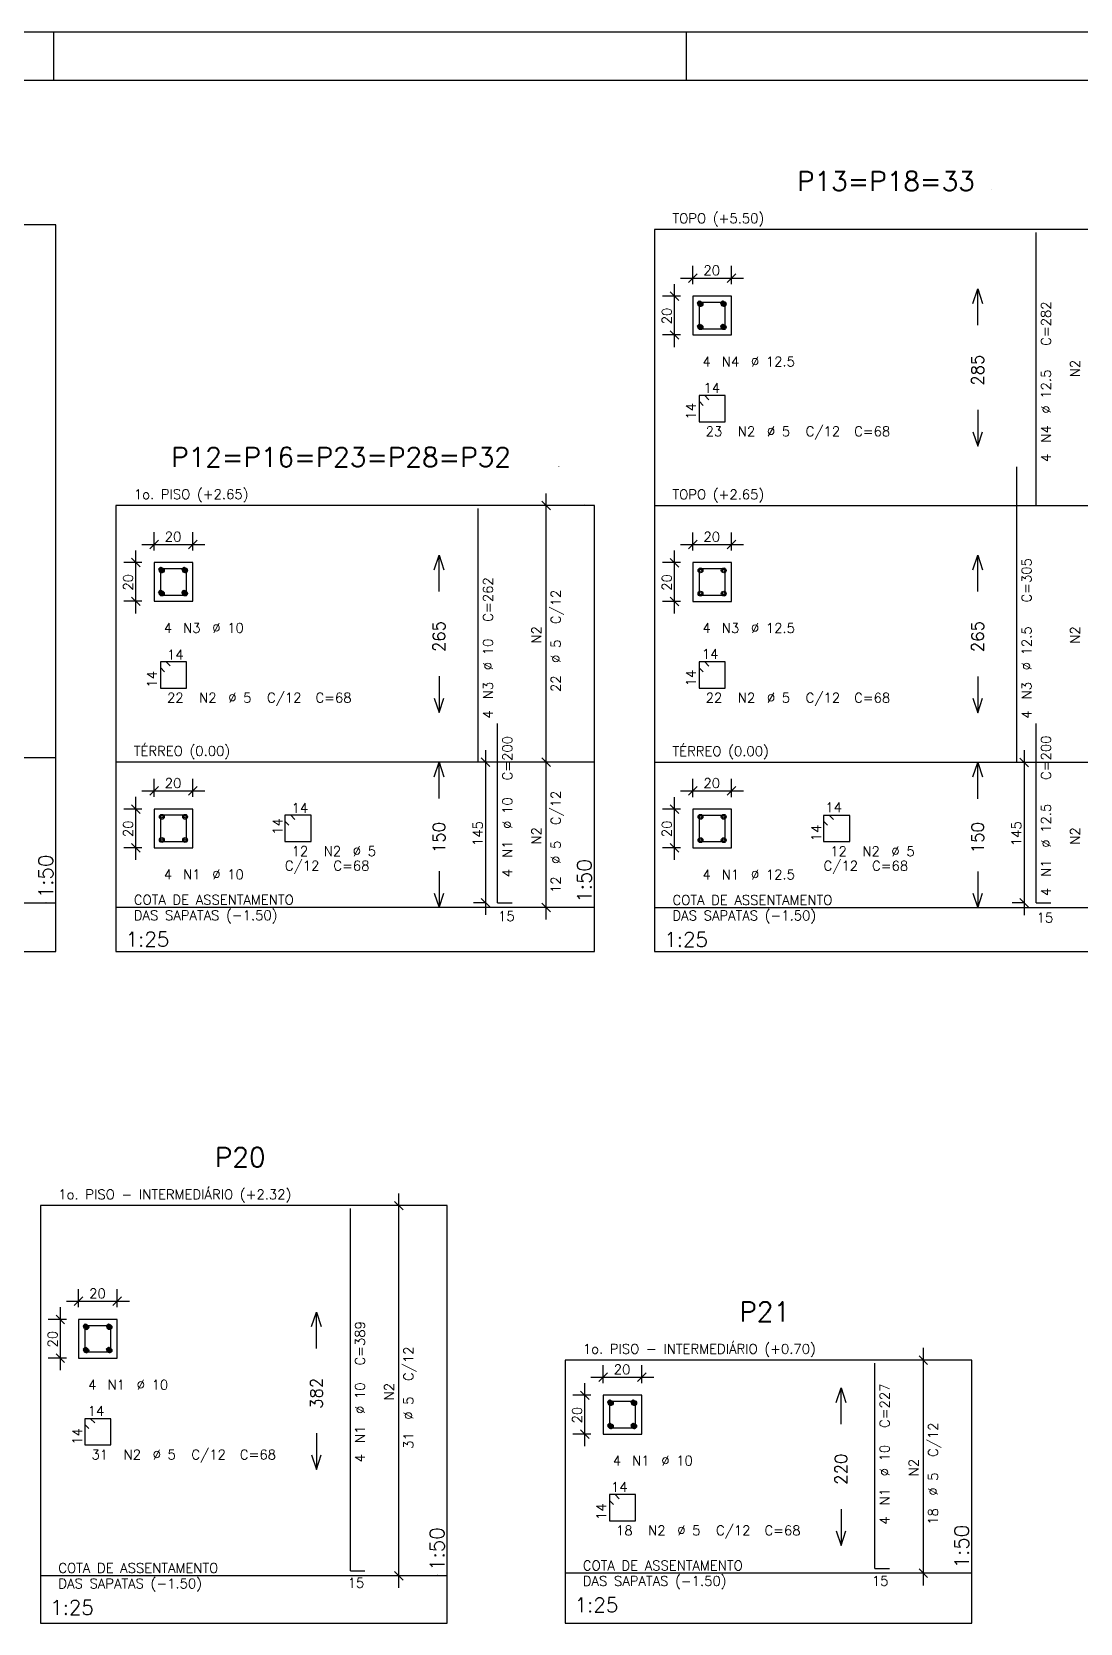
# Model space of a CAD drawing. Extents: x 797 to 1056, y -75 to 15.
# Drawn here: x 868.56 to 879.37, y -13.29 to 3.14 of the extents above; entities that cross this region are included whole.
import ezdxf

# ---------------------------------------------------------------- set-up
doc = ezdxf.new("R2010")
doc.units = 0
doc.header["$MEASUREMENT"] = 0
doc.linetypes.add('ESTILO_TQS_0001', pattern=[1, 0.7, -0.3])
for name, color, linetype in [('06', 6, 'CONTINUOUS'), ('1', 2, 'CONTINUOUS'), ('2', 4, 'CONTINUOUS'), ('3', 8, 'CONTINUOUS'), ('4', 1, 'CONTINUOUS'), ('5', 5, 'CONTINUOUS'), ('CERCADURA', 7, 'CONTINUOUS')]:
    doc.layers.add(name, color=color, linetype=linetype)
doc.styles.get("Standard").update_dxf_attribs({"font": 'ROMANS.SHX'})

msp = doc.modelspace()

# ---------------------------------------------------------------- linework, layer by layer
at = {"layer": '06'}
msp.add_line((862.26, 2.637), (902.56, 2.637), dxfattribs=at)
at = {"layer": '1', "linetype": 'Continuous'}
for p, q in [((875.422, 0.333), (875.45, 0.361)), ((875.422, 0.34), (875.443, 0.361)), ((875.424, 0.327), (875.456, 0.36)), ((875.426, 0.323), (875.461, 0.357)), ((875.429, 0.319), (875.464, 0.354)), ((875.431, 0.324), (875.459, 0.352)), ((875.431, 0.331), (875.452, 0.352)), ((875.432, 0.318), (875.465, 0.351)), ((875.433, 0.316), (875.468, 0.35)), ((875.435, 0.314), (875.469, 0.348)), ((875.438, 0.313), (875.47, 0.346)), ((875.438, 0.31), (875.473, 0.345)), ((875.442, 0.307), (875.477, 0.341)), ((875.443, 0.312), (875.472, 0.34)), ((875.447, 0.304), (875.479, 0.337)), ((875.45, 0.312), (875.472, 0.333)), ((875.452, 0.303), (875.48, 0.331)), ((875.662, 0.333), (875.69, 0.361)), ((875.662, 0.34), (875.683, 0.361)), ((875.664, 0.327), (875.696, 0.36)), ((875.666, 0.323), (875.701, 0.357)), ((875.669, 0.319), (875.704, 0.354)), ((875.671, 0.324), (875.699, 0.352)), ((875.671, 0.331), (875.692, 0.352)), ((875.672, 0.318), (875.705, 0.351)), ((875.673, 0.316), (875.708, 0.35)), ((875.675, 0.314), (875.709, 0.348)), ((875.678, 0.313), (875.71, 0.346)), ((875.678, 0.31), (875.713, 0.345)), ((875.682, 0.307), (875.717, 0.341)), ((875.683, 0.312), (875.712, 0.34)), ((875.687, 0.304), (875.719, 0.337)), ((875.69, 0.312), (875.712, 0.333)), ((875.692, 0.303), (875.72, 0.331)), ((875.459, 0.303), (875.48, 0.324)), ((875.699, 0.303), (875.72, 0.324)), ((875.422, 0.093), (875.45, 0.121)), ((875.422, 0.1), (875.443, 0.121)), ((875.424, 0.087), (875.456, 0.12)), ((875.426, 0.083), (875.461, 0.117)), ((875.429, 0.079), (875.464, 0.114)), ((875.431, 0.084), (875.459, 0.112)), ((875.431, 0.091), (875.452, 0.112)), ((875.432, 0.078), (875.465, 0.111)), ((875.433, 0.076), (875.468, 0.11)), ((875.435, 0.074), (875.469, 0.108)), ((875.438, 0.073), (875.47, 0.106)), ((875.438, 0.07), (875.473, 0.105)), ((875.442, 0.067), (875.477, 0.101)), ((875.443, 0.072), (875.472, 0.1)), ((875.447, 0.064), (875.479, 0.097)), ((875.45, 0.072), (875.472, 0.093)), ((875.452, 0.063), (875.48, 0.091)), ((875.459, 0.063), (875.48, 0.084)), ((875.662, 0.093), (875.69, 0.121)), ((875.662, 0.1), (875.683, 0.121)), ((875.664, 0.087), (875.696, 0.12)), ((875.666, 0.083), (875.701, 0.117)), ((875.669, 0.079), (875.704, 0.114)), ((875.671, 0.084), (875.699, 0.112)), ((875.671, 0.091), (875.692, 0.112)), ((875.672, 0.078), (875.705, 0.111)), ((875.673, 0.076), (875.708, 0.11)), ((875.675, 0.074), (875.709, 0.108)), ((875.678, 0.073), (875.71, 0.106)), ((875.678, 0.07), (875.713, 0.105)), ((875.682, 0.067), (875.717, 0.101)), ((875.683, 0.072), (875.712, 0.1)), ((875.687, 0.064), (875.719, 0.097)), ((875.69, 0.072), (875.712, 0.093)), ((875.692, 0.063), (875.72, 0.091)), ((875.699, 0.063), (875.72, 0.084)), ((869.864, -2.416), (869.892, -2.387)), ((869.864, -2.409), (869.885, -2.387)), ((869.866, -2.421), (869.898, -2.389)), ((869.868, -2.426), (869.903, -2.391)), ((869.871, -2.43), (869.907, -2.395)), ((869.873, -2.425), (869.901, -2.396)), ((869.873, -2.417), (869.894, -2.396)), ((869.874, -2.43), (869.907, -2.398)), ((869.875, -2.433), (869.91, -2.398)), ((869.877, -2.435), (869.912, -2.4)), ((869.88, -2.435), (869.912, -2.403)), ((869.88, -2.439), (869.915, -2.403)), ((869.884, -2.442), (869.919, -2.407)), ((869.885, -2.437), (869.914, -2.409)), ((869.889, -2.444), (869.921, -2.412)), ((869.892, -2.437), (869.914, -2.416)), ((869.894, -2.446), (869.922, -2.417)), ((869.901, -2.446), (869.922, -2.425)), ((870.104, -2.416), (870.132, -2.387)), ((870.104, -2.409), (870.125, -2.387)), ((870.106, -2.421), (870.138, -2.389)), ((870.108, -2.426), (870.143, -2.391)), ((870.111, -2.43), (870.147, -2.395)), ((870.113, -2.425), (870.141, -2.396)), ((870.113, -2.417), (870.134, -2.396)), ((870.114, -2.43), (870.147, -2.398)), ((870.115, -2.433), (870.15, -2.398)), ((870.117, -2.435), (870.152, -2.4)), ((870.12, -2.435), (870.152, -2.403)), ((870.12, -2.439), (870.155, -2.403)), ((870.124, -2.442), (870.159, -2.407)), ((870.125, -2.437), (870.154, -2.409)), ((870.129, -2.444), (870.161, -2.412)), ((870.132, -2.437), (870.154, -2.416)), ((870.134, -2.446), (870.162, -2.417)), ((870.141, -2.446), (870.162, -2.425)), ((869.864, -2.656), (869.892, -2.627)), ((869.864, -2.649), (869.885, -2.627)), ((870.104, -2.656), (870.132, -2.627)), ((870.104, -2.649), (870.125, -2.627)), ((869.866, -2.661), (869.898, -2.629)), ((869.868, -2.666), (869.903, -2.631)), ((869.871, -2.67), (869.907, -2.635)), ((869.873, -2.665), (869.901, -2.636)), ((869.873, -2.657), (869.894, -2.636)), ((869.874, -2.67), (869.907, -2.638)), ((869.875, -2.673), (869.91, -2.638)), ((869.877, -2.675), (869.912, -2.64)), ((869.88, -2.675), (869.912, -2.643)), ((869.88, -2.679), (869.915, -2.643)), ((869.884, -2.682), (869.919, -2.647)), ((869.885, -2.677), (869.914, -2.649)), ((869.889, -2.684), (869.921, -2.652)), ((869.892, -2.677), (869.914, -2.656)), ((869.894, -2.686), (869.922, -2.657)), ((869.901, -2.686), (869.922, -2.665)), ((870.106, -2.661), (870.138, -2.629)), ((870.108, -2.666), (870.143, -2.631)), ((870.111, -2.67), (870.147, -2.635)), ((870.113, -2.665), (870.141, -2.636)), ((870.113, -2.657), (870.134, -2.636)), ((870.114, -2.67), (870.147, -2.638)), ((870.115, -2.673), (870.15, -2.638)), ((870.117, -2.675), (870.152, -2.64)), ((870.12, -2.675), (870.152, -2.643)), ((870.12, -2.679), (870.155, -2.643)), ((870.124, -2.682), (870.159, -2.647)), ((870.125, -2.677), (870.154, -2.649)), ((870.129, -2.684), (870.161, -2.652)), ((870.132, -2.677), (870.154, -2.656)), ((870.134, -2.686), (870.162, -2.657)), ((870.141, -2.686), (870.162, -2.665)), ((869.085, -10.227), (869.113, -10.199)), ((869.085, -10.22), (869.106, -10.199)), ((869.086, -10.233), (869.119, -10.201)), ((869.089, -10.238), (869.123, -10.203)), ((869.092, -10.242), (869.127, -10.206)), ((869.094, -10.236), (869.122, -10.208)), ((869.094, -10.229), (869.115, -10.208)), ((869.095, -10.242), (869.128, -10.21)), ((869.096, -10.245), (869.13, -10.21)), ((869.098, -10.247), (869.132, -10.212)), ((869.1, -10.247), (869.133, -10.215)), ((869.101, -10.25), (869.136, -10.215)), ((869.105, -10.254), (869.139, -10.219)), ((869.106, -10.249), (869.134, -10.22)), ((869.109, -10.256), (869.142, -10.224)), ((869.113, -10.249), (869.134, -10.227)), ((869.115, -10.258), (869.143, -10.229)), ((869.122, -10.258), (869.143, -10.236)), ((869.325, -10.227), (869.353, -10.199)), ((869.325, -10.22), (869.346, -10.199)), ((869.326, -10.233), (869.359, -10.201)), ((869.329, -10.238), (869.363, -10.203)), ((869.332, -10.242), (869.367, -10.206)), ((869.334, -10.236), (869.362, -10.208)), ((869.334, -10.229), (869.355, -10.208)), ((869.335, -10.242), (869.368, -10.21)), ((869.336, -10.245), (869.37, -10.21)), ((869.338, -10.247), (869.372, -10.212)), ((869.34, -10.247), (869.373, -10.215)), ((869.341, -10.25), (869.376, -10.215)), ((869.345, -10.254), (869.379, -10.219)), ((869.346, -10.249), (869.374, -10.22)), ((869.349, -10.256), (869.382, -10.224)), ((869.353, -10.249), (869.374, -10.227)), ((869.355, -10.258), (869.383, -10.229)), ((869.362, -10.258), (869.383, -10.236)), ((869.085, -10.467), (869.113, -10.439)), ((869.085, -10.46), (869.106, -10.439)), ((869.086, -10.473), (869.119, -10.441)), ((869.089, -10.478), (869.123, -10.443)), ((869.092, -10.482), (869.127, -10.446)), ((869.094, -10.476), (869.122, -10.448)), ((869.094, -10.469), (869.115, -10.448)), ((869.095, -10.482), (869.128, -10.45)), ((869.096, -10.485), (869.13, -10.45)), ((869.098, -10.487), (869.132, -10.452)), ((869.1, -10.487), (869.133, -10.455)), ((869.101, -10.49), (869.136, -10.455)), ((869.105, -10.494), (869.139, -10.459)), ((869.106, -10.489), (869.134, -10.46)), ((869.109, -10.496), (869.142, -10.464)), ((869.113, -10.489), (869.134, -10.467)), ((869.115, -10.498), (869.143, -10.469)), ((869.122, -10.498), (869.143, -10.476)), ((869.325, -10.467), (869.353, -10.439)), ((869.325, -10.46), (869.346, -10.439)), ((869.326, -10.473), (869.359, -10.441)), ((869.329, -10.478), (869.363, -10.443)), ((869.332, -10.482), (869.367, -10.446)), ((869.334, -10.476), (869.362, -10.448)), ((869.334, -10.469), (869.355, -10.448)), ((869.335, -10.482), (869.368, -10.45)), ((869.336, -10.485), (869.37, -10.45)), ((869.338, -10.487), (869.372, -10.452)), ((869.34, -10.487), (869.373, -10.455)), ((869.341, -10.49), (869.376, -10.455)), ((869.345, -10.494), (869.379, -10.459)), ((869.346, -10.489), (869.374, -10.46)), ((869.349, -10.496), (869.382, -10.464)), ((869.353, -10.489), (869.374, -10.467)), ((869.355, -10.498), (869.383, -10.469)), ((869.362, -10.498), (869.383, -10.476)), ((874.497, -11.011), (874.525, -10.983)), ((874.497, -11.004), (874.518, -10.983)), ((874.498, -11.017), (874.531, -10.984)), ((874.501, -11.021), (874.536, -10.987)), ((874.504, -11.025), (874.539, -10.99)), ((874.506, -11.02), (874.534, -10.992)), ((874.506, -11.013), (874.527, -10.992)), ((874.507, -11.026), (874.54, -10.993)), ((874.508, -11.028), (874.543, -10.994)), ((874.51, -11.03), (874.544, -10.996)), ((874.513, -11.031), (874.545, -10.998)), ((874.513, -11.034), (874.548, -10.999)), ((874.517, -11.037), (874.551, -11.003)), ((874.518, -11.032), (874.547, -11.004)), ((874.737, -11.011), (874.765, -10.983)), ((874.737, -11.004), (874.758, -10.983)), ((874.738, -11.017), (874.771, -10.984)), ((874.741, -11.021), (874.776, -10.987)), ((874.744, -11.025), (874.779, -10.99)), ((874.746, -11.02), (874.774, -10.992)), ((874.746, -11.013), (874.767, -10.992)), ((874.747, -11.026), (874.78, -10.993)), ((874.748, -11.028), (874.783, -10.994)), ((874.75, -11.03), (874.784, -10.996)), ((874.753, -11.031), (874.785, -10.998)), ((874.753, -11.034), (874.788, -10.999)), ((874.757, -11.037), (874.791, -11.003)), ((874.758, -11.032), (874.787, -11.004)), ((874.521, -11.04), (874.554, -11.007)), ((874.525, -11.032), (874.547, -11.011)), ((874.527, -11.041), (874.555, -11.013)), ((874.534, -11.041), (874.555, -11.02)), ((874.761, -11.04), (874.794, -11.007)), ((874.765, -11.032), (874.787, -11.011)), ((874.767, -11.041), (874.795, -11.013)), ((874.774, -11.041), (874.795, -11.02)), ((874.497, -11.251), (874.525, -11.223)), ((874.497, -11.244), (874.518, -11.223)), ((874.498, -11.257), (874.531, -11.224)), ((874.501, -11.261), (874.536, -11.227)), ((874.504, -11.265), (874.539, -11.23)), ((874.506, -11.26), (874.534, -11.232)), ((874.506, -11.253), (874.527, -11.232)), ((874.507, -11.266), (874.54, -11.233)), ((874.508, -11.268), (874.543, -11.234)), ((874.51, -11.27), (874.544, -11.236)), ((874.513, -11.271), (874.545, -11.238)), ((874.513, -11.274), (874.548, -11.239)), ((874.517, -11.277), (874.551, -11.243)), ((874.518, -11.272), (874.547, -11.244)), ((874.521, -11.28), (874.554, -11.247)), ((874.525, -11.272), (874.547, -11.251)), ((874.527, -11.281), (874.555, -11.253)), ((874.534, -11.281), (874.555, -11.26)), ((874.737, -11.251), (874.765, -11.223)), ((874.737, -11.244), (874.758, -11.223)), ((874.738, -11.257), (874.771, -11.224)), ((874.741, -11.261), (874.776, -11.227)), ((874.744, -11.265), (874.779, -11.23)), ((874.746, -11.26), (874.774, -11.232)), ((874.746, -11.253), (874.767, -11.232)), ((874.747, -11.266), (874.78, -11.233)), ((874.748, -11.268), (874.783, -11.234)), ((874.75, -11.27), (874.784, -11.236)), ((874.753, -11.271), (874.785, -11.238)), ((874.753, -11.274), (874.788, -11.239)), ((874.757, -11.277), (874.791, -11.243)), ((874.758, -11.272), (874.787, -11.244)), ((874.761, -11.28), (874.794, -11.247)), ((874.765, -11.272), (874.787, -11.251)), ((874.767, -11.281), (874.795, -11.253)), ((874.774, -11.281), (874.795, -11.26))]:
    msp.add_line(p, q, dxfattribs=at)
for points in [[(875.376, 0.008), (875.776, 0.008), (875.776, 0.408), (875.376, 0.408), (875.376, 0.008)], [(869.818, -2.741), (870.218, -2.741), (870.218, -2.341), (869.818, -2.341), (869.818, -2.741)], [(875.376, -2.742), (875.776, -2.742), (875.776, -2.342), (875.376, -2.342), (875.376, -2.742)], [(869.818, -5.285), (870.218, -5.285), (870.218, -4.885), (869.818, -4.885), (869.818, -5.285)], [(875.376, -5.286), (875.776, -5.286), (875.776, -4.886), (875.376, -4.886), (875.376, -5.286)], [(869.038, -10.553), (869.438, -10.553), (869.438, -10.153), (869.038, -10.153), (869.038, -10.553)], [(874.451, -11.336), (874.851, -11.336), (874.851, -10.936), (874.451, -10.936), (874.451, -11.336)]]:
    msp.add_lwpolyline(points, dxfattribs=at)
at = {"layer": '1', "linetype": 'ESTILO_TQS_0001'}
for points in [[(878.266, 0.334), (878.316, 0.484), (878.366, 0.334)], [(878.316, 0.109), (878.316, 0.484)], [(878.316, -0.766), (878.316, -1.141)], [(878.266, -0.991), (878.316, -1.141), (878.366, -0.991)], [(872.708, -2.415), (872.758, -2.265), (872.808, -2.415)], [(872.758, -2.64), (872.758, -2.265)], [(878.266, -2.416), (878.316, -2.266), (878.366, -2.416)], [(878.316, -2.641), (878.316, -2.266)], [(872.758, -3.515), (872.758, -3.89)], [(878.316, -3.516), (878.316, -3.891)], [(872.708, -3.74), (872.758, -3.89), (872.808, -3.74)], [(878.266, -3.741), (878.316, -3.891), (878.366, -3.741)], [(872.708, -4.552), (872.758, -4.402), (872.808, -4.552)], [(872.758, -4.777), (872.758, -4.402)], [(878.266, -4.554), (878.316, -4.404), (878.366, -4.554)], [(878.316, -4.779), (878.316, -4.404)], [(872.758, -5.527), (872.758, -5.902)], [(878.316, -5.529), (878.316, -5.904)], [(872.708, -5.752), (872.758, -5.902), (872.808, -5.752)], [(878.266, -5.754), (878.316, -5.904), (878.366, -5.754)], [(871.443, -10.227), (871.493, -10.077), (871.543, -10.227)], [(871.493, -10.452), (871.493, -10.077)], [(876.856, -11.01), (876.906, -10.86), (876.956, -11.01)], [(876.906, -11.235), (876.906, -10.86)], [(871.493, -11.327), (871.493, -11.702)], [(871.443, -11.552), (871.493, -11.702), (871.543, -11.552)], [(876.906, -12.11), (876.906, -12.485)], [(876.856, -12.335), (876.906, -12.485), (876.956, -12.335)]]:
    msp.add_lwpolyline(points, dxfattribs=at)
at = {"layer": '1', "linetype": 'Continuous'}
for centre, radius in [((875.456, 0.328), 0.025), ((875.456, 0.328), 0.0125), ((875.696, 0.328), 0.025), ((875.696, 0.328), 0.0125), ((875.456, 0.088), 0.025), ((875.456, 0.088), 0.0125), ((875.696, 0.088), 0.025), ((875.696, 0.088), 0.0125), ((869.898, -2.421), 0.025), ((869.898, -2.421), 0.0125), ((870.138, -2.421), 0.025), ((870.138, -2.421), 0.0125), ((875.456, -2.422), 0.025), ((875.456, -2.422), 0.0125), ((875.696, -2.422), 0.025), ((875.696, -2.422), 0.0125), ((869.898, -2.661), 0.025), ((869.898, -2.661), 0.0125), ((870.138, -2.661), 0.025), ((870.138, -2.661), 0.0125), ((875.456, -2.662), 0.025), ((875.456, -2.662), 0.0125), ((875.696, -2.662), 0.025), ((875.696, -2.662), 0.0125), ((869.898, -4.965), 0.025), ((869.898, -4.965), 0.0125), ((870.138, -4.965), 0.025), ((870.138, -4.965), 0.0125), ((875.456, -4.966), 0.025), ((875.456, -4.966), 0.0125), ((875.696, -4.966), 0.025), ((875.696, -4.966), 0.0125), ((869.898, -5.205), 0.025), ((869.898, -5.205), 0.0125), ((870.138, -5.205), 0.025), ((870.138, -5.205), 0.0125), ((875.456, -5.206), 0.025), ((875.456, -5.206), 0.0125), ((875.696, -5.206), 0.025), ((875.696, -5.206), 0.0125), ((869.118, -10.233), 0.025), ((869.118, -10.233), 0.0125), ((869.358, -10.233), 0.025), ((869.358, -10.233), 0.0125), ((869.118, -10.473), 0.025), ((869.118, -10.473), 0.0125), ((869.358, -10.473), 0.025), ((869.358, -10.473), 0.0125), ((874.531, -11.016), 0.025), ((874.531, -11.016), 0.0125), ((874.771, -11.016), 0.025), ((874.771, -11.016), 0.0125), ((874.531, -11.256), 0.025), ((874.531, -11.256), 0.0125), ((874.771, -11.256), 0.025), ((874.771, -11.256), 0.0125)]:
    msp.add_circle(centre, radius, dxfattribs=at)
at = {"layer": '2', "linetype": 'Continuous'}
for p, q in [((875.376, 0.533), (875.376, 0.72)), ((875.776, 0.533), (875.776, 0.72)), ((875.188, -0.117), (875.188, 0.533)), ((875.251, 0.595), (875.901, 0.595)), ((875.331, 0.551), (875.42, 0.639)), ((875.731, 0.551), (875.82, 0.639)), ((875.251, 0.408), (875.063, 0.408)), ((875.232, 0.363), (875.144, 0.452)), ((875.376, 0.408), (875.376, 0.408)), ((875.376, 0.408), (875.376, 0.408)), ((875.776, 0.408), (875.776, 0.408)), ((875.251, 0.008), (875.063, 0.008)), ((875.232, -0.037), (875.144, 0.052)), ((875.376, 0.008), (875.376, 0.008)), ((873.863, -4.527), (873.863, -1.627)), ((873.907, -1.796), (873.819, -1.708)), ((873.863, -1.752), (873.863, -1.752)), ((869.774, -2.198), (869.862, -2.109)), ((869.818, -2.216), (869.818, -2.029)), ((870.174, -2.198), (870.262, -2.109)), ((870.218, -2.216), (870.218, -2.029)), ((875.331, -2.199), (875.42, -2.111)), ((875.376, -2.217), (875.376, -2.03)), ((875.731, -2.199), (875.82, -2.111)), ((875.776, -2.217), (875.776, -2.03)), ((869.674, -2.385), (869.586, -2.297)), ((869.63, -2.866), (869.63, -2.216)), ((869.693, -2.154), (870.343, -2.154)), ((875.232, -2.387), (875.144, -2.298)), ((875.188, -2.867), (875.188, -2.217)), ((875.251, -2.155), (875.901, -2.155)), ((869.693, -2.341), (869.505, -2.341)), ((869.818, -2.341), (869.818, -2.341)), ((869.818, -2.341), (869.818, -2.341)), ((870.218, -2.341), (870.218, -2.341)), ((875.251, -2.342), (875.063, -2.342)), ((875.376, -2.342), (875.376, -2.342)), ((875.376, -2.342), (875.376, -2.342)), ((875.776, -2.342), (875.776, -2.342)), ((869.693, -2.741), (869.505, -2.741)), ((869.674, -2.785), (869.586, -2.697)), ((869.818, -2.741), (869.818, -2.741)), ((875.251, -2.742), (875.063, -2.742)), ((875.232, -2.787), (875.144, -2.698)), ((875.376, -2.742), (875.376, -2.742)), ((873.238, -4.402), (873.113, -4.402)), ((873.194, -4.358), (873.282, -4.446)), ((873.238, -4.277), (873.238, -5.977)), ((873.363, -4.402), (873.363, -4.402)), ((873.907, -4.446), (873.819, -4.358)), ((873.907, -4.446), (873.819, -4.358)), ((873.863, -6.027), (873.863, -4.277)), ((873.863, -4.402), (873.863, -4.402)), ((873.863, -4.402), (873.863, -4.402)), ((878.796, -4.404), (878.671, -4.404)), ((878.751, -4.359), (878.84, -4.448)), ((878.796, -4.279), (878.796, -5.979)), ((878.921, -4.404), (878.921, -4.404)), ((869.818, -4.76), (869.818, -4.573)), ((870.218, -4.76), (870.218, -4.573)), ((875.376, -4.761), (875.376, -4.573)), ((875.776, -4.761), (875.776, -4.573)), ((869.63, -5.41), (869.63, -4.76)), ((869.693, -4.698), (870.343, -4.698)), ((869.774, -4.742), (869.862, -4.654)), ((870.174, -4.742), (870.262, -4.654)), ((875.188, -5.411), (875.188, -4.761)), ((875.251, -4.698), (875.901, -4.698)), ((875.331, -4.742), (875.42, -4.654)), ((875.731, -4.742), (875.82, -4.654)), ((869.693, -4.885), (869.505, -4.885)), ((869.674, -4.93), (869.586, -4.841)), ((869.818, -4.885), (869.818, -4.885)), ((869.818, -4.885), (869.818, -4.885)), ((870.218, -4.885), (870.218, -4.885)), ((875.251, -4.886), (875.063, -4.886)), ((875.232, -4.93), (875.144, -4.842)), ((875.376, -4.886), (875.376, -4.886)), ((875.376, -4.886), (875.376, -4.886)), ((875.776, -4.886), (875.776, -4.886)), ((869.674, -5.33), (869.586, -5.241)), ((875.232, -5.33), (875.144, -5.242)), ((869.693, -5.285), (869.505, -5.285)), ((869.818, -5.285), (869.818, -5.285)), ((875.251, -5.286), (875.063, -5.286)), ((875.376, -5.286), (875.376, -5.286)), ((873.238, -5.852), (873.113, -5.852)), ((873.194, -5.808), (873.282, -5.896)), ((873.363, -5.852), (873.363, -5.852)), ((873.907, -5.946), (873.819, -5.858)), ((873.863, -5.902), (873.863, -5.902)), ((878.796, -5.854), (878.671, -5.854)), ((878.751, -5.809), (878.84, -5.898)), ((878.921, -5.854), (878.921, -5.854)), ((872.343, -12.924), (872.343, -8.854)), ((872.388, -9.023), (872.299, -8.935)), ((872.343, -8.979), (872.343, -8.979)), ((869.038, -10.028), (869.038, -9.84)), ((869.438, -10.028), (869.438, -9.84)), ((868.913, -9.965), (869.563, -9.965)), ((868.994, -10.01), (869.083, -9.921)), ((869.394, -10.01), (869.483, -9.921)), ((868.913, -10.153), (868.726, -10.153)), ((868.895, -10.197), (868.807, -10.109)), ((868.851, -10.678), (868.851, -10.028)), ((869.038, -10.153), (869.038, -10.153)), ((869.038, -10.153), (869.038, -10.153)), ((869.438, -10.153), (869.438, -10.153)), ((868.895, -10.597), (868.807, -10.509)), ((877.756, -12.898), (877.756, -10.448)), ((868.913, -10.553), (868.726, -10.553)), ((869.038, -10.553), (869.038, -10.553)), ((874.451, -10.811), (874.451, -10.624)), ((874.851, -10.811), (874.851, -10.624)), ((877.8, -10.617), (877.711, -10.528)), ((877.756, -10.573), (877.756, -10.573)), ((874.263, -11.461), (874.263, -10.811)), ((874.326, -10.749), (874.976, -10.749)), ((874.406, -10.793), (874.495, -10.705)), ((874.806, -10.793), (874.895, -10.705)), ((874.326, -10.936), (874.138, -10.936)), ((874.307, -10.981), (874.219, -10.892)), ((874.451, -10.936), (874.451, -10.936)), ((874.451, -10.936), (874.451, -10.936)), ((874.851, -10.936), (874.851, -10.936)), ((874.307, -11.381), (874.219, -11.292)), ((874.326, -11.336), (874.138, -11.336)), ((874.451, -11.336), (874.451, -11.336)), ((872.388, -12.843), (872.299, -12.755)), ((872.343, -12.799), (872.343, -12.799)), ((877.8, -12.817), (877.711, -12.728)), ((877.756, -12.773), (877.756, -12.773))]:
    msp.add_line(p, q, dxfattribs=at)
for points in [[(862.47, -6.357), (868.805, -6.357), (868.805, 1.144), (862.47, 1.144), (862.47, -6.357)], [(874.983, -6.357), (879.921, -6.357), (879.921, 1.096), (874.983, 1.096), (874.983, -6.357)], [(875.441, 0.343), (875.441, 0.073), (875.711, 0.073), (875.711, 0.343), (875.441, 0.343)], [(869.425, -6.357), (874.363, -6.357), (874.363, -1.752), (869.425, -1.752), (869.425, -6.357)], [(879.921, -1.754), (874.983, -1.754)], [(869.883, -2.406), (869.883, -2.676), (870.153, -2.676), (870.153, -2.406), (869.883, -2.406)], [(875.441, -2.407), (875.441, -2.677), (875.711, -2.677), (875.711, -2.407), (875.441, -2.407)], [(868.805, -4.356), (862.47, -4.356)], [(874.363, -4.402), (869.425, -4.402)], [(879.921, -4.404), (874.983, -4.404)], [(869.883, -4.95), (869.883, -5.22), (870.153, -5.22), (870.153, -4.95), (869.883, -4.95)], [(875.441, -4.951), (875.441, -5.221), (875.711, -5.221), (875.711, -4.951), (875.441, -4.951)], [(868.805, -5.856), (862.47, -5.856)], [(874.363, -5.902), (869.425, -5.902)], [(879.921, -5.904), (874.983, -5.904)], [(868.646, -13.288), (872.843, -13.288), (872.843, -8.979), (868.646, -8.979), (868.646, -13.288)], [(869.103, -10.218), (869.103, -10.488), (869.373, -10.488), (869.373, -10.218), (869.103, -10.218)], [(874.058, -13.288), (878.256, -13.288), (878.256, -10.573), (874.058, -10.573), (874.058, -13.288)], [(874.516, -11.001), (874.516, -11.271), (874.786, -11.271), (874.786, -11.001), (874.516, -11.001)], [(872.843, -12.799), (868.646, -12.799)], [(878.256, -12.773), (874.058, -12.773)]]:
    msp.add_lwpolyline(points, dxfattribs=at)
at = {"layer": '4', "linetype": 'Continuous'}
for p, q in [((878.921, -1.754), (878.921, 1.066)), ((878.721, -4.404), (878.721, -1.354)), ((873.163, -4.402), (873.163, -1.782)), ((873.363, -5.852), (873.363, -4.002)), ((878.921, -5.854), (878.921, -4.004)), ((873.363, -5.852), (873.513, -5.852)), ((878.921, -5.854), (879.071, -5.854)), ((871.843, -12.749), (871.843, -9.009)), ((877.256, -12.723), (877.256, -10.603)), ((871.843, -12.749), (871.993, -12.749)), ((877.256, -12.723), (877.406, -12.723))]:
    msp.add_line(p, q, dxfattribs=at)
for points in [[(875.543, -0.66), (875.501, -0.617), (875.441, -0.617), (875.441, -0.887), (875.711, -0.887), (875.711, -0.617), (875.441, -0.617), (875.441, -0.677), (875.483, -0.72)], [(869.985, -3.408), (869.943, -3.366), (869.883, -3.366), (869.883, -3.636), (870.153, -3.636), (870.153, -3.366), (869.883, -3.366), (869.883, -3.426), (869.925, -3.468)], [(875.543, -3.41), (875.501, -3.367), (875.441, -3.367), (875.441, -3.637), (875.711, -3.637), (875.711, -3.367), (875.441, -3.367), (875.441, -3.427), (875.483, -3.47)], [(871.27, -4.993), (871.228, -4.95), (871.168, -4.95), (871.168, -5.22), (871.438, -5.22), (871.438, -4.95), (871.168, -4.95), (871.168, -5.01), (871.21, -5.053)], [(876.828, -4.993), (876.786, -4.951), (876.726, -4.951), (876.726, -5.221), (876.996, -5.221), (876.996, -4.951), (876.726, -4.951), (876.726, -5.011), (876.768, -5.053)], [(869.206, -11.22), (869.163, -11.178), (869.103, -11.178), (869.103, -11.448), (869.373, -11.448), (869.373, -11.178), (869.103, -11.178), (869.103, -11.238), (869.146, -11.28)], [(874.618, -12.004), (874.576, -11.961), (874.516, -11.961), (874.516, -12.231), (874.786, -12.231), (874.786, -11.961), (874.516, -11.961), (874.516, -12.021), (874.558, -12.064)]]:
    msp.add_lwpolyline(points, dxfattribs=at)
at = {"layer": 'CERCADURA'}
for p, q in [((861.01, 3.137), (903.06, 3.137)), ((868.785, 2.637), (868.785, 3.137)), ((875.31, 2.637), (875.31, 3.137)), ((875.31, 2.637), (875.31, 3.137))]:
    msp.add_line(p, q, dxfattribs=at)

# ---------------------------------------------------------------- texts
at = {"layer": '1', "linetype": 'Continuous'}
for s, height, p in [('3', 0.001, (878.459, 1.51)), ('2', 0.005, (868.7, 1.144)), (' 14 ', 0.1, (875.418, -0.589)), (' 23', 0.1, (875.441, -1.037)), ('N2', 0.1, (875.841, -1.037)), ('%%c 5', 0.1, (876.141, -1.037)), ('C/12', 0.1, (876.541, -1.037)), ('C=68', 0.1, (877.041, -1.037)), ('5', 0.001, (873.994, -1.352)), ('2', 0.005, (874.258, -1.752)), (' 14 ', 0.1, (869.883, -3.341)), (' 14 ', 0.1, (875.401, -3.335)), (' 22', 0.1, (869.883, -3.786)), ('N2', 0.1, (870.283, -3.786)), ('%%c 5', 0.1, (870.583, -3.786)), ('C/12', 0.1, (870.983, -3.786)), ('C=68', 0.1, (871.483, -3.786)), (' 22', 0.1, (875.441, -3.787)), ('N2', 0.1, (875.841, -3.787)), ('%%c 5', 0.1, (876.141, -3.787)), ('C/12', 0.1, (876.541, -3.787)), ('C=68', 0.1, (877.041, -3.787)), ('1', 0.005, (868.7, -4.356)), ('1', 0.005, (874.258, -4.402)), (' 14 ', 0.1, (871.168, -4.925)), (' 14 ', 0.1, (876.676, -4.918)), ('C/12', 0.1, (871.168, -5.52)), (' 12', 0.1, (871.168, -5.37)), ('N2', 0.1, (871.568, -5.37)), ('%%c 5', 0.1, (871.868, -5.37)), ('C/12', 0.1, (876.726, -5.521)), (' 12', 0.1, (876.726, -5.371)), ('N2', 0.1, (877.126, -5.371)), ('%%c 5', 0.1, (877.426, -5.371)), ('C=68', 0.1, (871.668, -5.52)), ('C=68', 0.1, (877.226, -5.521)), ('0', 0.005, (868.7, -5.856)), ('0', 0.005, (874.258, -5.902)), (' 15 ', 0.1, (873.299, -6.041)), (' 15 ', 0.1, (878.856, -6.056)), ('1', 0.005, (872.738, -8.979)), ('1', 0.005, (878.151, -10.573)), (' 14 ', 0.1, (869.065, -11.147)), ('C/12', 0.1, (870.203, -11.598)), (' 31', 0.1, (869.103, -11.598)), ('N2', 0.1, (869.503, -11.598)), ('%%c 5', 0.1, (869.803, -11.598)), ('C=68', 0.1, (870.703, -11.598)), (' 14 ', 0.1, (874.465, -11.933)), (' 18', 0.1, (874.516, -12.381)), ('N2', 0.1, (874.916, -12.381)), ('%%c 5', 0.1, (875.216, -12.381)), ('C/12', 0.1, (875.616, -12.381)), ('C=68', 0.1, (876.116, -12.381)), ('0', 0.005, (872.738, -12.799)), (' 15 ', 0.1, (877.155, -12.902)), ('0', 0.005, (878.151, -12.773)), (' 15 ', 0.1, (871.747, -12.922))]:
    msp.add_text(s, height=height, dxfattribs=at).set_placement(p)
for s, p in [('C=282', (879.071, -0.104)), ('%%c 12.5', (879.071, -0.804)), (' 14 ', (875.407, -0.934)), ('N4', (879.071, -1.104)), ('4', (879.071, -1.304)), ('C=305', (878.871, -2.754)), ('C=262', (873.313, -2.952)), ('%%c 12.5', (878.871, -3.454)), ('%%c 10', (873.313, -3.452)), (' 14 ', (869.847, -3.701)), ('N3', (873.313, -3.752)), (' 14 ', (875.407, -3.688)), ('N3', (878.871, -3.754)), ('4', (873.313, -3.952)), ('4', (878.871, -3.954)), ('C=200', (873.513, -4.59)), ('C=200', (879.071, -4.585)), ('%%c 10', (873.513, -5.09)), ('%%c 12.5', (879.071, -5.285)), (' 14 ', (871.143, -5.22)), (' 14 ', (876.701, -5.287)), ('N1', (873.513, -5.39)), ('4', (873.513, -5.59)), ('N1', (879.071, -5.585)), ('4', (879.071, -5.785)), ('C=389', (871.993, -10.629)), ('%%c 10', (871.993, -11.129)), ('C=227', (877.406, -11.273)), (' 14 ', (869.076, -11.516)), ('N1', (871.993, -11.429)), ('%%c 10', (877.406, -11.773)), ('4', (871.993, -11.629)), ('N1', (877.406, -12.073)), (' 14 ', (874.483, -12.292)), ('4', (877.406, -12.273))]:
    msp.add_text(s, height=0.1, rotation=90, dxfattribs=at).set_placement(p)
at = {"layer": '1', "linetype": 'ESTILO_TQS_0001'}
for s, height, p in [('285', 0.125, (878.378, -0.516)), ('265', 0.125, (872.82, -3.265)), ('265', 0.125, (878.378, -3.266)), ('150', 0.125, (872.82, -5.34)), ('150', 0.125, (878.378, -5.341)), ('1:50', 0.15, (868.775, -5.806)), ('1:50', 0.15, (874.333, -5.852)), ('382', 0.125, (871.556, -11.077)), ('220', 0.125, (876.968, -11.86)), ('1:50', 0.15, (872.813, -12.749)), ('1:50', 0.15, (878.226, -12.723))]:
    msp.add_text(s, height=height, rotation=90, dxfattribs=at).set_placement(p)
for p in [(869.525, -6.304), (875.083, -6.306), (868.746, -13.201), (874.158, -13.175)]:
    msp.add_text('1:25', height=0.15, dxfattribs=at).set_placement(p)
at = {"layer": '2', "linetype": 'Continuous'}
for s, p in [('20', (875.486, 0.625)), ('4', (875.476, -0.317)), ('N4', (875.676, -0.317)), ('%%c 12.5', (875.976, -0.317)), ('20', (869.928, -2.124)), ('20', (875.486, -2.125)), ('4', (869.918, -3.066)), ('N3', (870.118, -3.066)), ('%%c 10', (870.418, -3.066)), ('4', (875.476, -3.067)), ('N3', (875.676, -3.067)), ('%%c 12.5', (875.976, -3.067)), ('20', (869.928, -4.668)), ('20', (875.486, -4.668)), ('4', (869.918, -5.61)), ('N1', (870.118, -5.61)), ('%%c 10', (870.418, -5.61)), ('4', (875.476, -5.611)), ('N1', (875.676, -5.611)), ('%%c 12.5', (875.976, -5.611)), ('20', (869.148, -9.935)), ('20', (874.561, -10.719)), ('4', (869.138, -10.878)), ('N1', (869.338, -10.878)), ('%%c 10', (869.638, -10.878)), ('4', (874.551, -11.661)), ('N1', (874.751, -11.661)), ('%%c 10', (875.051, -11.661))]:
    msp.add_text(s, height=0.1, dxfattribs=at).set_placement(p)
for s, p in [('20', (875.158, 0.118)), ('N2', (879.371, -0.429)), ('20', (869.6, -2.631)), ('20', (875.158, -2.632)), ('C/12', (874.013, -2.977)), ('N2', (873.813, -3.177)), ('N2', (879.371, -3.179)), ('%%c 5', (874.013, -3.377)), ('22', (874.013, -3.677)), ('C/12', (874.013, -5.052)), ('20', (869.6, -5.175)), ('145', (873.208, -5.267)), ('N2', (873.813, -5.252)), ('20', (875.158, -5.176)), ('145', (878.766, -5.269)), ('N2', (879.371, -5.254)), ('%%c 5', (874.013, -5.452)), ('12', (874.013, -5.752)), ('20', (868.821, -10.443)), ('C/12', (872.493, -10.789)), ('N2', (872.293, -10.989)), ('%%c 5', (872.493, -11.189)), ('20', (874.233, -11.226)), ('C/12', (877.906, -11.573)), ('31', (872.493, -11.489)), ('N2', (877.706, -11.773)), ('%%c 5', (877.906, -11.973)), ('18', (877.906, -12.273))]:
    msp.add_text(s, height=0.1, rotation=90, dxfattribs=at).set_placement(p)
at = {"layer": '3', "linetype": 'Continuous'}
for s, p in [('TOPO (+5.50)', (875.167, 1.162)), ('1o. PISO (+2.65)', (869.609, -1.686)), ('TOPO (+2.65)', (875.167, -1.688)), ('TÉRREO (0.00)', (869.609, -4.336)), ('TÉRREO (0.00)', (875.167, -4.338)), ('COTA DE ASSENTAMENTO', (869.609, -5.872)), ('COTA DE ASSENTAMENTO', (875.167, -5.874)), ('DAS SAPATAS (-1.50)', (869.609, -6.032)), ('DAS SAPATAS (-1.50)', (875.167, -6.034)), ('1o. PISO - INTERMEDIÁRIO (+2.32)', (868.83, -8.913)), ('1o. PISO - INTERMEDIÁRIO (+0.70)', (874.242, -10.507)), ('COTA DE ASSENTAMENTO', (874.242, -12.743)), ('COTA DE ASSENTAMENTO', (868.83, -12.769)), ('DAS SAPATAS (-1.50)', (868.83, -12.929)), ('DAS SAPATAS (-1.50)', (874.242, -12.903))]:
    msp.add_text(s, height=0.1, dxfattribs=at).set_placement(p)
at = {"layer": '5', "linetype": 'Continuous'}
for s, p in [('P13=P18=33', (876.452, 1.496)), ('P12=P16=P23=P28=P32', (869.994, -1.352)), ('P20', (870.445, -8.579)), ('P21', (875.857, -10.173))]:
    msp.add_text(s, height=0.2, dxfattribs=at).set_placement(p)

doc.saveas('drawing.dxf')
